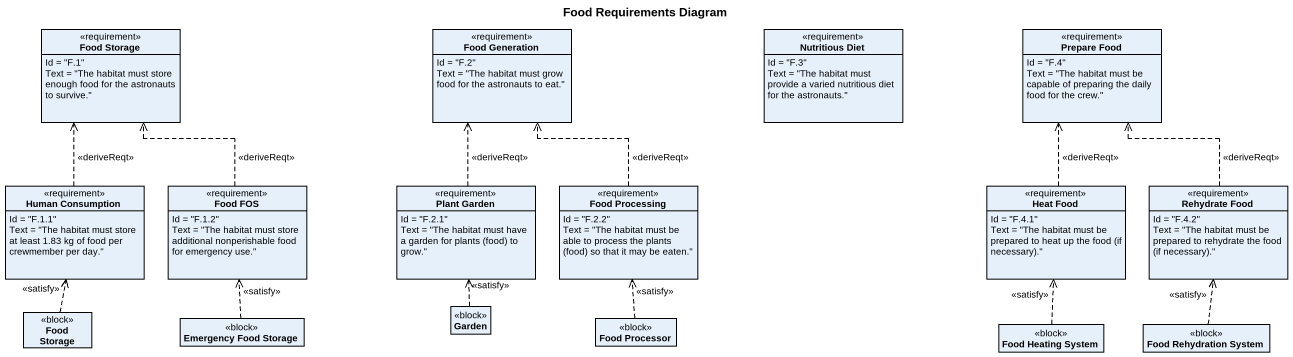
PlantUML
@startuml
title Food Requirements Diagram
hide circle
hide empty members
class "Food Storage" as Food_Storage <<requirement>> {
  Id = "F.1"
  Text = "The habitat must store enough food for the astronauts to survive."
}
class "Food Generation" as Food_Generation <<requirement>> {
  Id = "F.2"
  Text = "The habitat must grow food for the astronauts to eat."
}
class "Nutritious Diet" as Nutritious_Diet <<requirement>> {
  Id = "F.3"
  Text = "The habitat must provide a varied nutritious diet for the astronauts."
}
class "Prepare Food" as Prepare_Food <<requirement>> {
  Id = "F.4"
  Text = "The habitat must be capable of preparing the daily food for the crew."
}
class "Human Consumption" as Human_Consumption <<requirement>> {
  Id = "F.1.1"
  Text = "The habitat must store at least 1.83 kg of food per crewmember per day."
}
class "Food FOS" as Food_FOS <<requirement>> {
  Id = "F.1.2"
  Text = "The habitat must store additional nonperishable food for emergency use."
}
class "Plant Garden" as Plant_Garden <<requirement>> {
  Id = "F.2.1"
  {field} Text = "The habitat must have a garden for plants (food) to grow."
}
class "Food Processing" as Food_Processing <<requirement>> {
  Id = "F.2.2"
  {field} Text = "The habitat must be able to process the plants (food) so that it may be eaten."
}
class "Heat Food" as Heat_Food <<requirement>> {
  Id = "F.4.1"
  {field} Text = "The habitat must be prepared to heat up the food (if necessary)."
}
class "Rehydrate Food" as Rehydrate_Food <<requirement>> {
  Id = "F.4.2"
  {field} Text = "The habitat must be prepared to rehydrate the food (if necessary)."
}
class "Food Storage" as Food_Storage_2 <<block>>
class Garden <<block>>
class "Emergency Food Storage" as Emergency_Food_Storage <<block>>
class "Food Processor" as Food_Processor <<block>>
class "Food Heating System" as Food_Heating_System <<block>>
class "Food Rehydration System" as Food_Rehydration_System <<block>>
Human_Consumption .up.> Food_Storage : <<deriveReqt>>
Food_FOS .up.> Food_Storage : <<deriveReqt>>
Plant_Garden .up.> Food_Generation : <<deriveReqt>>
Food_Processing .up.> Food_Generation : <<deriveReqt>>
Heat_Food .up.> Prepare_Food : <<deriveReqt>>
Rehydrate_Food .up.> Prepare_Food : <<deriveReqt>>
Food_Storage_2 .up.> Human_Consumption : <<satisfy>>
Garden .up.> Plant_Garden : <<satisfy>>
Emergency_Food_Storage .up.> Food_FOS : <<satisfy>>
Food_Processor .up.> Food_Processing : <<satisfy>>
Food_Heating_System .up.> Heat_Food : <<satisfy>>
Food_Rehydration_System .up.> Rehydrate_Food : <<satisfy>>
@enduml
